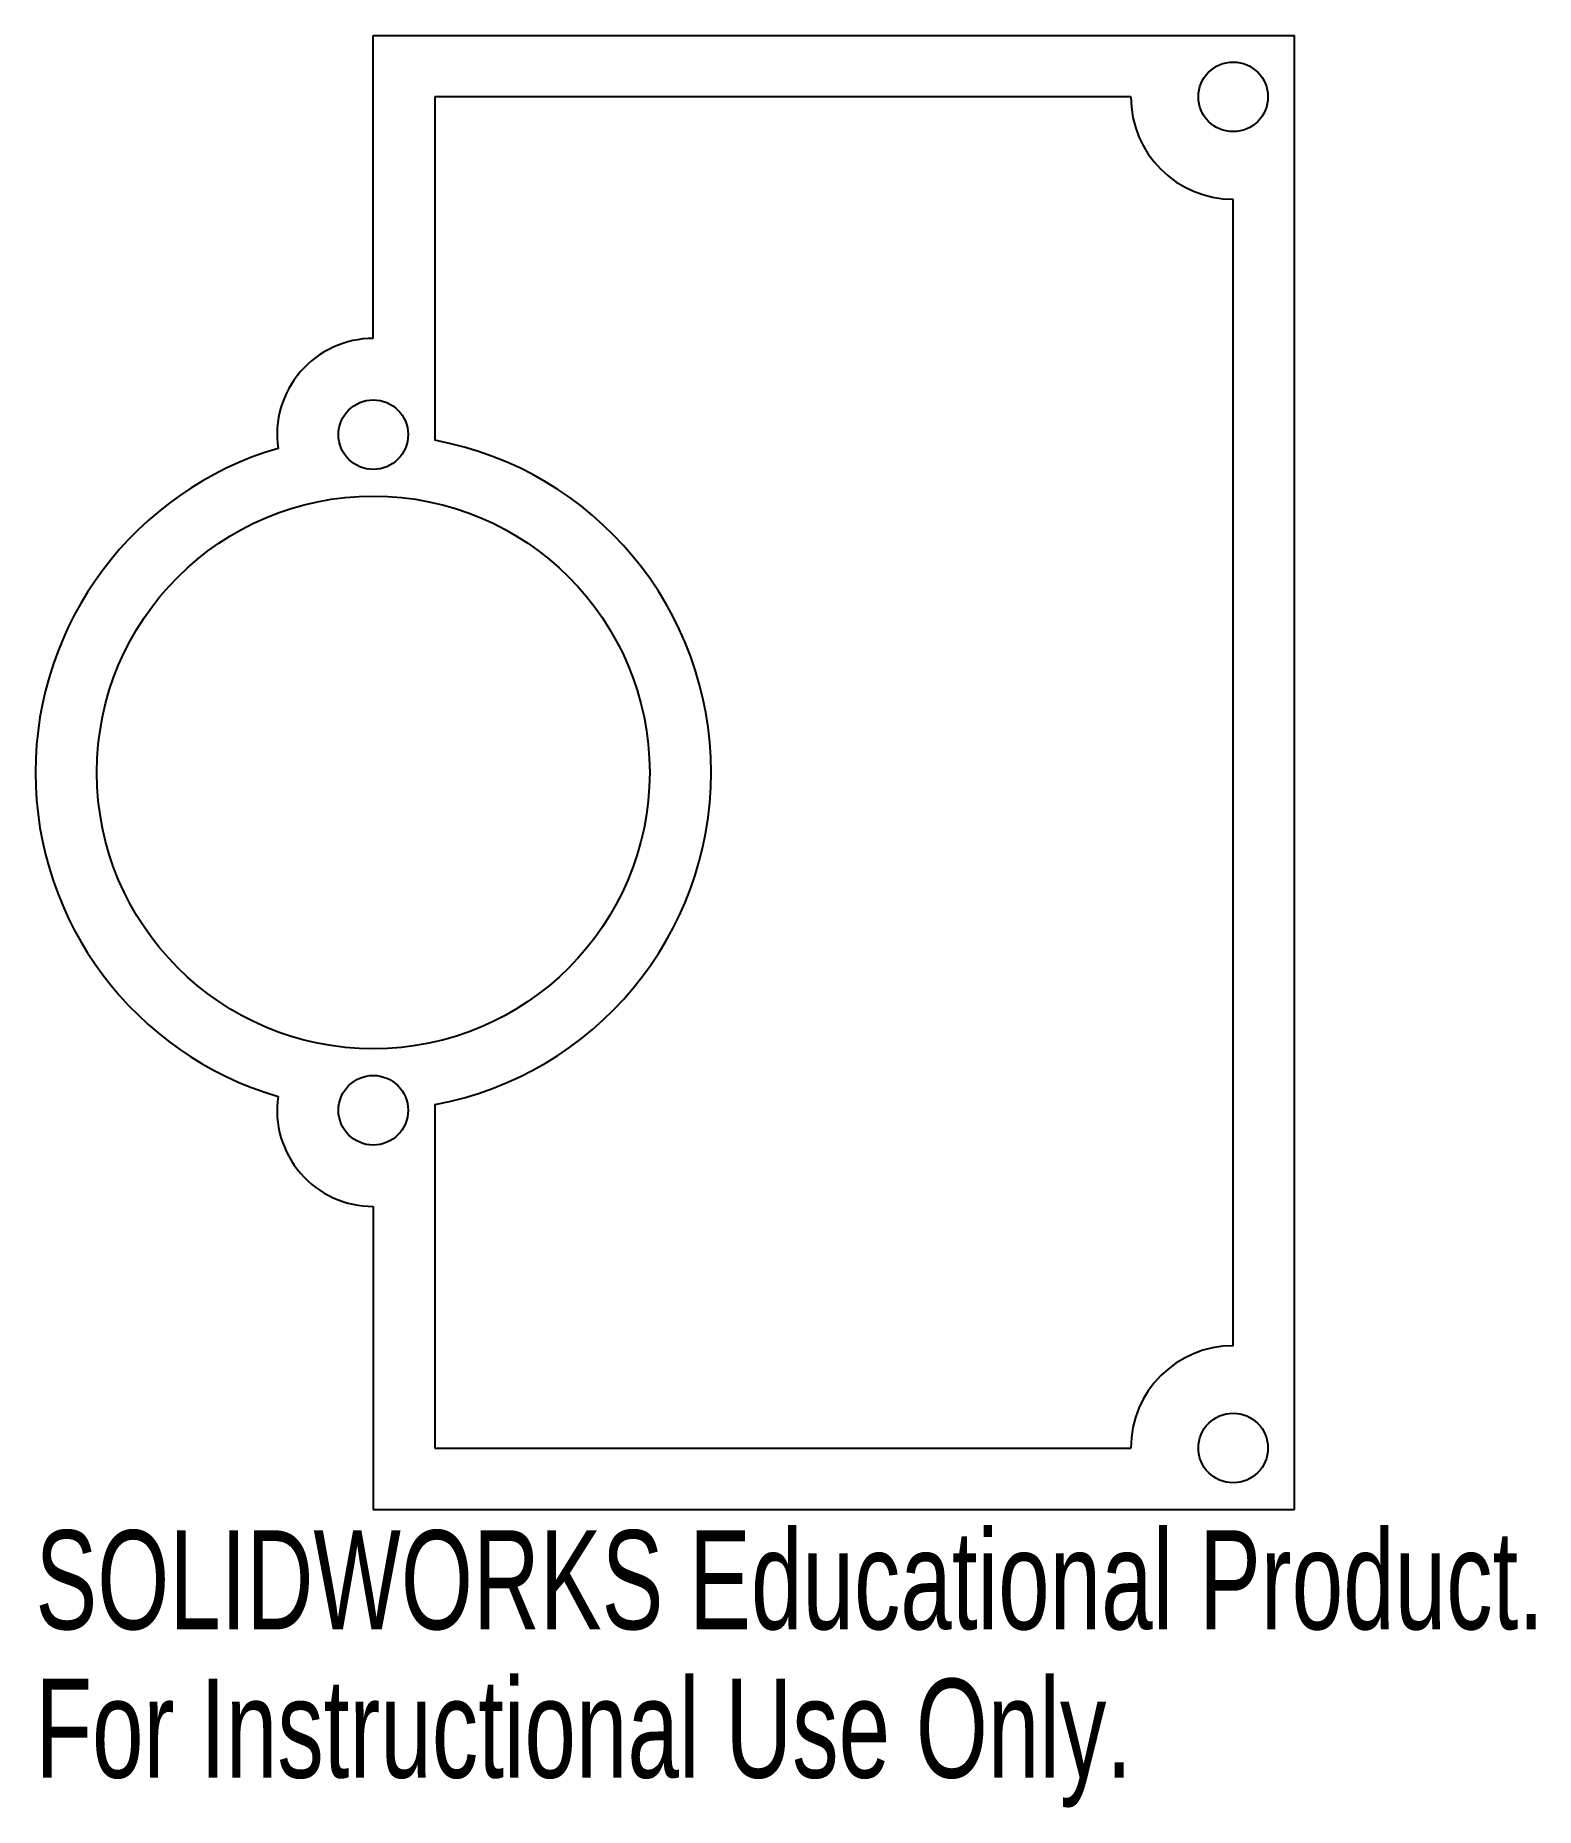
# Model space of a CAD drawing. Header units: millimetres. Extents: x -16.5 to 56.8, y -50.6 to 36.
import ezdxf

# ---------------------------------------------------------------- set-up
doc = ezdxf.new("R2010")
doc.units = ezdxf.units.MM
doc.styles.add('SLDTEXTSTYLE0', font='TXT', dxfattribs={"width": 0.7})

msp = doc.modelspace()

# ---------------------------------------------------------------- linework, layer by layer
at = {"color": 7, "linetype": 'Continuous', "lineweight": 25}
for p, q in [((0, 36), (45, 36)), ((0, 21.2), (0, 36)), ((45, -36), (45, 36)), ((37, 33), (3, 33)), ((3, 33), (3, 16.225)), ((42, -28), (42, 28)), ((3, -16.225), (3, -33)), ((0, -21.2), (0, -36)), ((3, -33), (37, -33)), ((0, -36), (45, -36))]:
    msp.add_line(p, q, dxfattribs=at)
for centre, radius in [((42, 33), 1.7), ((0, 16.5), 1.7), ((0, 0), 13.5), ((0, -16.5), 1.7), ((42, -33), 1.7)]:
    msp.add_circle(centre, radius, dxfattribs=at)
for centre, radius, start, end in [((42, 33), 5, 180, 270), ((0, 16.5), 4.7, 90, 188.18815), ((0, 0), 16.5, 106.3763, 253.6237), ((0, 0), 16.5, 280.47568, 79.52432), ((0, -16.5), 4.7, 171.81185, 270), ((42, -33), 5, 90, 180)]:
    msp.add_arc(centre, radius, start, end, dxfattribs=at)

# ---------------------------------------------------------------- texts
at = {"color": 7, "linetype": 'Continuous', "char_height": 4.83362, "attachment_point": 1, "style": 'SLDTEXTSTYLE0'}
for s, insert in [('SOLIDWORKS Educational Product.', (-16.5, -37.02)), ('For Instructional Use Only.', (-16.5, -44.27))]:
    msp.add_mtext(s, dxfattribs=dict(at, insert=insert))

doc.saveas('drawing.dxf')
